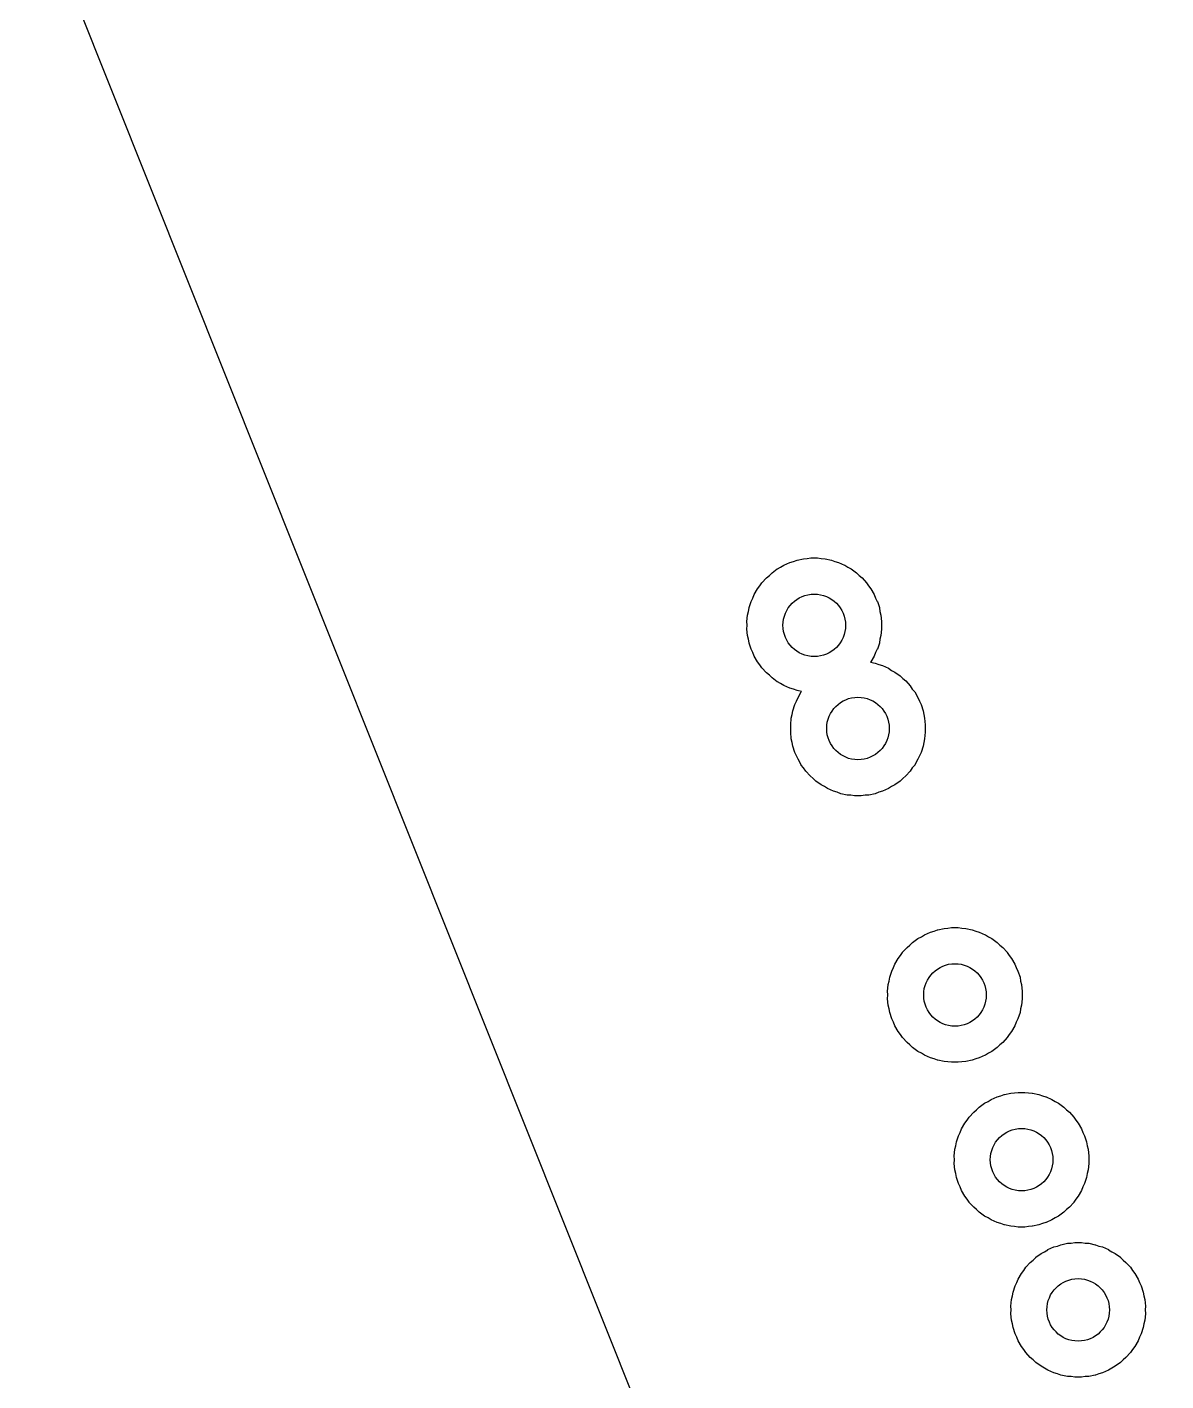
# Model space of a CAD drawing. Header units: feet. Extents: x -179 to 28, y -21 to 191.
# Drawn here: x -65.84 to -50.04, y 80.07 to 98.87 of the extents above; entities that cross this region are included whole.
import ezdxf

# ---------------------------------------------------------------- set-up
doc = ezdxf.new("R2010")
doc.units = ezdxf.units.FT
for name, color, linetype in [('Buildings', 7, 'CONTINUOUS'), ('Obstructions', 7, 'CONTINUOUS'), ('Setbacks', 7, 'CONTINUOUS')]:
    doc.layers.add(name, color=color, linetype=linetype)

msp = doc.modelspace()

# ---------------------------------------------------------------- linework, layer by layer
at = {"layer": 'Buildings', "color": 252}
msp.add_line((-65.843, 100.936), (-46.04, 51.328), dxfattribs=at)
at = {"layer": 'Obstructions', "color": 252}
for centre in [(-54.918, 90.564), (-54.311, 89.132), (-52.965, 85.433), (-52.04, 83.146), (-51.255, 81.061)]:
    msp.add_circle(centre, 0.434, dxfattribs=at)
at = {"layer": 'Setbacks', "color": 2}
for p, q in [((-55.504, 91.294), (-55.431, 91.347)), ((-55.431, 91.347), (-55.43, 91.347)), ((-55.43, 91.347), (-55.384, 91.371)), ((-55.384, 91.371), (-55.34, 91.399)), ((-55.34, 91.399), (-55.339, 91.4)), ((-55.339, 91.4), (-55.257, 91.437)), ((-55.257, 91.437), (-55.256, 91.437)), ((-55.256, 91.437), (-55.206, 91.45)), ((-55.206, 91.45), (-55.157, 91.469)), ((-55.157, 91.469), (-55.156, 91.469)), ((-55.156, 91.469), (-55.068, 91.488)), ((-55.068, 91.488), (-55.067, 91.488)), ((-55.067, 91.488), (-55.015, 91.491)), ((-55.015, 91.491), (-54.964, 91.499)), ((-54.964, 91.499), (-54.963, 91.499)), ((-54.963, 91.499), (-54.872, 91.499)), ((-54.872, 91.499), (-54.872, 91.499)), ((-54.872, 91.499), (-54.82, 91.491)), ((-54.82, 91.491), (-54.768, 91.488)), ((-54.768, 91.488), (-54.768, 91.488)), ((-54.768, 91.488), (-54.679, 91.469)), ((-54.679, 91.469), (-54.678, 91.469)), ((-54.678, 91.469), (-54.63, 91.45)), ((-54.63, 91.45), (-54.579, 91.437)), ((-54.579, 91.437), (-54.579, 91.437)), ((-54.579, 91.437), (-54.496, 91.4)), ((-54.496, 91.4), (-54.495, 91.399)), ((-54.495, 91.399), (-54.452, 91.371)), ((-54.452, 91.371), (-54.405, 91.347)), ((-54.405, 91.347), (-54.405, 91.347)), ((-54.405, 91.347), (-54.331, 91.294)), ((-55.672, 91.112), (-55.643, 91.155)), ((-55.643, 91.156), (-55.582, 91.223)), ((-55.643, 91.155), (-55.643, 91.156)), ((-55.582, 91.224), (-55.541, 91.256)), ((-55.582, 91.223), (-55.582, 91.224)), ((-55.541, 91.256), (-55.504, 91.293)), ((-55.504, 91.293), (-55.504, 91.294)), ((-54.331, 91.294), (-54.331, 91.293)), ((-54.331, 91.293), (-54.294, 91.256)), ((-54.294, 91.256), (-54.254, 91.224)), ((-54.254, 91.224), (-54.253, 91.223)), ((-54.253, 91.223), (-54.192, 91.156)), ((-54.192, 91.156), (-54.192, 91.155)), ((-54.192, 91.155), (-54.164, 91.112)), ((-55.769, 90.943), (-55.75, 90.992)), ((-55.75, 90.992), (-55.705, 91.071)), ((-55.75, 90.992), (-55.75, 90.992)), ((-55.705, 91.071), (-55.704, 91.071)), ((-55.704, 91.071), (-55.672, 91.112)), ((-54.164, 91.112), (-54.131, 91.071)), ((-54.131, 91.071), (-54.131, 91.071)), ((-54.131, 91.071), (-54.085, 90.992)), ((-54.085, 90.992), (-54.085, 90.992)), ((-54.085, 90.992), (-54.066, 90.943)), ((-55.829, 90.758), (-55.821, 90.809)), ((-55.821, 90.81), (-55.793, 90.896)), ((-55.821, 90.809), (-55.821, 90.81)), ((-55.793, 90.897), (-55.769, 90.943)), ((-55.793, 90.896), (-55.793, 90.897)), ((-54.066, 90.943), (-54.043, 90.897)), ((-54.043, 90.897), (-54.042, 90.896)), ((-54.042, 90.896), (-54.014, 90.81)), ((-54.014, 90.81), (-54.014, 90.809)), ((-54.014, 90.809), (-54.006, 90.758)), ((-55.852, 90.617), (-55.843, 90.707)), ((-55.852, 90.616), (-55.852, 90.617)), ((-55.85, 90.564), (-55.852, 90.616)), ((-55.843, 90.707), (-55.829, 90.758)), ((-55.843, 90.707), (-55.843, 90.707)), ((-54.006, 90.758), (-53.993, 90.707)), ((-53.993, 90.707), (-53.993, 90.707)), ((-53.993, 90.707), (-53.983, 90.617)), ((-53.983, 90.616), (-53.986, 90.564)), ((-53.983, 90.617), (-53.983, 90.616)), ((-55.852, 90.512), (-55.85, 90.564)), ((-55.852, 90.511), (-55.852, 90.512)), ((-55.843, 90.421), (-55.852, 90.511)), ((-55.829, 90.37), (-55.843, 90.421)), ((-55.843, 90.421), (-55.843, 90.421)), ((-53.993, 90.421), (-54.006, 90.37)), ((-53.983, 90.511), (-53.993, 90.421)), ((-53.993, 90.421), (-53.993, 90.421)), ((-53.986, 90.564), (-53.983, 90.512)), ((-53.983, 90.512), (-53.983, 90.511)), ((-55.821, 90.319), (-55.829, 90.37)), ((-55.821, 90.318), (-55.821, 90.319)), ((-55.793, 90.232), (-55.821, 90.318)), ((-55.793, 90.231), (-55.793, 90.232)), ((-55.769, 90.185), (-55.793, 90.231)), ((-54.043, 90.231), (-54.066, 90.185)), ((-54.042, 90.232), (-54.043, 90.231)), ((-54.014, 90.318), (-54.042, 90.232)), ((-54.006, 90.37), (-54.014, 90.319)), ((-54.014, 90.319), (-54.014, 90.318)), ((-55.75, 90.136), (-55.769, 90.185)), ((-55.705, 90.057), (-55.75, 90.136)), ((-55.75, 90.136), (-55.75, 90.136)), ((-55.704, 90.057), (-55.705, 90.057)), ((-55.672, 90.016), (-55.704, 90.057)), ((-54.131, 90.057), (-54.136, 90.051)), ((-54.136, 90.051), (-54.072, 90.037)), ((-54.085, 90.136), (-54.131, 90.057)), ((-54.131, 90.057), (-54.131, 90.057)), ((-54.066, 90.185), (-54.085, 90.136)), ((-54.085, 90.136), (-54.085, 90.136)), ((-54.072, 90.037), (-54.071, 90.037)), ((-54.071, 90.037), (-54.023, 90.019)), ((-55.643, 89.972), (-55.672, 90.016)), ((-55.582, 89.905), (-55.643, 89.972)), ((-55.643, 89.972), (-55.643, 89.972)), ((-55.582, 89.904), (-55.582, 89.905)), ((-55.541, 89.871), (-55.582, 89.904)), ((-55.504, 89.835), (-55.541, 89.871)), ((-54.023, 90.019), (-53.972, 90.005)), ((-53.972, 90.005), (-53.972, 90.005)), ((-53.972, 90.005), (-53.889, 89.968)), ((-53.889, 89.968), (-53.888, 89.968)), ((-53.888, 89.968), (-53.845, 89.939)), ((-53.845, 89.939), (-53.798, 89.916)), ((-53.798, 89.916), (-53.798, 89.915)), ((-53.798, 89.915), (-53.724, 89.862)), ((-53.724, 89.862), (-53.724, 89.862)), ((-53.724, 89.862), (-53.687, 89.825)), ((-55.504, 89.834), (-55.504, 89.835)), ((-55.431, 89.781), (-55.504, 89.834)), ((-55.43, 89.781), (-55.431, 89.781)), ((-55.384, 89.757), (-55.43, 89.781)), ((-55.34, 89.729), (-55.384, 89.757)), ((-55.339, 89.728), (-55.34, 89.729)), ((-55.257, 89.691), (-55.339, 89.728)), ((-55.256, 89.691), (-55.257, 89.691)), ((-55.206, 89.678), (-55.256, 89.691)), ((-55.157, 89.659), (-55.206, 89.678)), ((-55.156, 89.659), (-55.157, 89.659)), ((-55.093, 89.645), (-55.156, 89.659)), ((-53.687, 89.825), (-53.647, 89.792)), ((-53.647, 89.792), (-53.646, 89.792)), ((-53.646, 89.792), (-53.585, 89.724)), ((-53.585, 89.724), (-53.585, 89.724)), ((-53.585, 89.724), (-53.557, 89.68)), ((-53.557, 89.68), (-53.524, 89.64)), ((-55.214, 89.378), (-55.186, 89.464)), ((-55.186, 89.465), (-55.162, 89.511)), ((-55.186, 89.464), (-55.186, 89.465)), ((-55.162, 89.511), (-55.143, 89.56)), ((-55.143, 89.56), (-55.098, 89.639)), ((-55.143, 89.56), (-55.143, 89.56)), ((-55.098, 89.639), (-55.097, 89.64)), ((-55.097, 89.64), (-55.093, 89.645)), ((-53.524, 89.64), (-53.524, 89.639)), ((-53.524, 89.639), (-53.478, 89.56)), ((-53.478, 89.56), (-53.478, 89.56)), ((-53.478, 89.56), (-53.459, 89.511)), ((-53.459, 89.511), (-53.436, 89.465)), ((-53.436, 89.465), (-53.435, 89.464)), ((-53.435, 89.464), (-53.407, 89.378)), ((-55.245, 89.185), (-55.236, 89.275)), ((-55.236, 89.276), (-55.222, 89.326)), ((-55.236, 89.275), (-55.236, 89.276)), ((-55.222, 89.326), (-55.214, 89.378)), ((-55.214, 89.378), (-55.214, 89.378)), ((-53.407, 89.378), (-53.407, 89.378)), ((-53.407, 89.378), (-53.399, 89.326)), ((-53.399, 89.326), (-53.386, 89.276)), ((-53.386, 89.276), (-53.386, 89.275)), ((-53.386, 89.275), (-53.376, 89.185)), ((-55.245, 89.184), (-55.245, 89.185)), ((-55.243, 89.132), (-55.245, 89.184)), ((-55.245, 89.08), (-55.243, 89.132)), ((-53.376, 89.184), (-53.379, 89.132)), ((-53.379, 89.132), (-53.376, 89.08)), ((-53.376, 89.185), (-53.376, 89.184)), ((-55.236, 88.989), (-55.245, 89.08)), ((-55.245, 89.08), (-55.245, 89.08)), ((-55.222, 88.939), (-55.236, 88.989)), ((-55.236, 88.989), (-55.236, 88.989)), ((-55.214, 88.887), (-55.222, 88.939)), ((-53.399, 88.939), (-53.407, 88.887)), ((-53.386, 88.989), (-53.399, 88.939)), ((-53.376, 89.08), (-53.386, 88.989)), ((-53.386, 88.989), (-53.386, 88.989)), ((-53.376, 89.08), (-53.376, 89.08)), ((-55.186, 88.8), (-55.214, 88.887)), ((-55.214, 88.887), (-55.214, 88.887)), ((-55.162, 88.753), (-55.186, 88.8)), ((-55.186, 88.8), (-55.186, 88.8)), ((-55.143, 88.705), (-55.162, 88.753)), ((-53.459, 88.753), (-53.478, 88.705)), ((-53.436, 88.8), (-53.459, 88.753)), ((-53.435, 88.8), (-53.436, 88.8)), ((-53.407, 88.887), (-53.435, 88.8)), ((-53.407, 88.887), (-53.407, 88.887)), ((-55.143, 88.704), (-55.143, 88.705)), ((-55.098, 88.626), (-55.143, 88.704)), ((-55.097, 88.625), (-55.098, 88.626)), ((-55.065, 88.585), (-55.097, 88.625)), ((-55.036, 88.541), (-55.065, 88.585)), ((-55.036, 88.54), (-55.036, 88.541)), ((-54.975, 88.473), (-55.036, 88.54)), ((-53.585, 88.54), (-53.646, 88.473)), ((-53.557, 88.585), (-53.585, 88.541)), ((-53.585, 88.541), (-53.585, 88.54)), ((-53.524, 88.625), (-53.557, 88.585)), ((-53.478, 88.704), (-53.524, 88.626)), ((-53.524, 88.626), (-53.524, 88.625)), ((-53.478, 88.705), (-53.478, 88.704)), ((-54.934, 88.44), (-54.975, 88.473)), ((-54.975, 88.473), (-54.975, 88.473)), ((-54.897, 88.403), (-54.934, 88.44)), ((-54.824, 88.349), (-54.897, 88.403)), ((-54.897, 88.403), (-54.897, 88.403)), ((-54.823, 88.349), (-54.824, 88.349)), ((-54.777, 88.325), (-54.823, 88.349)), ((-53.798, 88.349), (-53.845, 88.325)), ((-53.724, 88.403), (-53.798, 88.349)), ((-53.798, 88.349), (-53.798, 88.349)), ((-53.687, 88.44), (-53.724, 88.403)), ((-53.724, 88.403), (-53.724, 88.403)), ((-53.647, 88.473), (-53.687, 88.44)), ((-53.646, 88.473), (-53.647, 88.473)), ((-54.733, 88.297), (-54.777, 88.325)), ((-54.732, 88.297), (-54.733, 88.297)), ((-54.65, 88.26), (-54.732, 88.297)), ((-54.649, 88.26), (-54.65, 88.26)), ((-54.599, 88.246), (-54.649, 88.26)), ((-54.55, 88.227), (-54.599, 88.246)), ((-54.549, 88.227), (-54.55, 88.227)), ((-54.461, 88.208), (-54.549, 88.227)), ((-54.46, 88.208), (-54.461, 88.208)), ((-54.408, 88.206), (-54.46, 88.208)), ((-54.357, 88.197), (-54.408, 88.206)), ((-54.356, 88.197), (-54.357, 88.197)), ((-54.265, 88.197), (-54.356, 88.197)), ((-54.213, 88.206), (-54.265, 88.197)), ((-54.265, 88.197), (-54.265, 88.197)), ((-54.161, 88.208), (-54.213, 88.206)), ((-54.072, 88.227), (-54.161, 88.208)), ((-54.161, 88.208), (-54.161, 88.208)), ((-54.071, 88.227), (-54.072, 88.227)), ((-54.023, 88.246), (-54.071, 88.227)), ((-53.972, 88.26), (-54.023, 88.246)), ((-53.889, 88.297), (-53.972, 88.26)), ((-53.972, 88.26), (-53.972, 88.26)), ((-53.888, 88.297), (-53.889, 88.297)), ((-53.845, 88.325), (-53.888, 88.297)), ((-53.431, 86.24), (-53.388, 86.268)), ((-53.388, 86.268), (-53.387, 86.268)), ((-53.387, 86.268), (-53.304, 86.305)), ((-53.304, 86.305), (-53.253, 86.319)), ((-53.304, 86.305), (-53.304, 86.305)), ((-53.253, 86.319), (-53.205, 86.338)), ((-53.205, 86.338), (-53.204, 86.338)), ((-53.204, 86.338), (-53.115, 86.357)), ((-53.115, 86.357), (-53.063, 86.359)), ((-53.115, 86.357), (-53.115, 86.357)), ((-53.063, 86.359), (-53.011, 86.368)), ((-53.011, 86.368), (-53.011, 86.368)), ((-53.011, 86.368), (-52.92, 86.368)), ((-52.92, 86.368), (-52.92, 86.368)), ((-52.92, 86.368), (-52.868, 86.359)), ((-52.868, 86.359), (-52.816, 86.357)), ((-52.816, 86.357), (-52.815, 86.357)), ((-52.815, 86.357), (-52.727, 86.338)), ((-52.727, 86.338), (-52.726, 86.338)), ((-52.726, 86.338), (-52.677, 86.319)), ((-52.677, 86.319), (-52.627, 86.305)), ((-52.627, 86.305), (-52.627, 86.305)), ((-52.627, 86.305), (-52.544, 86.268)), ((-52.544, 86.268), (-52.543, 86.268)), ((-52.543, 86.268), (-52.499, 86.24)), ((-53.691, 86.025), (-53.63, 86.092)), ((-53.63, 86.092), (-53.629, 86.092)), ((-53.629, 86.092), (-53.589, 86.125)), ((-53.589, 86.125), (-53.552, 86.162)), ((-53.552, 86.162), (-53.478, 86.216)), ((-53.552, 86.162), (-53.552, 86.162)), ((-53.478, 86.216), (-53.431, 86.24)), ((-53.478, 86.216), (-53.478, 86.216)), ((-52.499, 86.24), (-52.453, 86.216)), ((-52.453, 86.216), (-52.453, 86.216)), ((-52.453, 86.216), (-52.379, 86.162)), ((-52.379, 86.162), (-52.379, 86.162)), ((-52.379, 86.162), (-52.342, 86.125)), ((-52.342, 86.125), (-52.301, 86.092)), ((-52.301, 86.092), (-52.301, 86.092)), ((-52.301, 86.092), (-52.24, 86.025)), ((-53.798, 85.861), (-53.752, 85.939)), ((-53.752, 85.94), (-53.719, 85.98)), ((-53.752, 85.939), (-53.752, 85.94)), ((-53.719, 85.98), (-53.691, 86.024)), ((-53.691, 86.024), (-53.691, 86.025)), ((-52.24, 86.025), (-52.24, 86.024)), ((-52.24, 86.024), (-52.211, 85.98)), ((-52.211, 85.98), (-52.179, 85.94)), ((-52.179, 85.94), (-52.178, 85.939)), ((-52.178, 85.939), (-52.133, 85.861)), ((-53.869, 85.678), (-53.841, 85.765)), ((-53.841, 85.765), (-53.84, 85.765)), ((-53.84, 85.765), (-53.817, 85.812)), ((-53.817, 85.812), (-53.798, 85.86)), ((-53.798, 85.86), (-53.798, 85.861)), ((-52.133, 85.861), (-52.133, 85.86)), ((-52.133, 85.86), (-52.114, 85.812)), ((-52.114, 85.812), (-52.09, 85.765)), ((-52.09, 85.765), (-52.09, 85.765)), ((-52.09, 85.765), (-52.062, 85.678)), ((-53.9, 85.485), (-53.891, 85.575)), ((-53.891, 85.575), (-53.89, 85.576)), ((-53.89, 85.576), (-53.877, 85.626)), ((-53.877, 85.626), (-53.869, 85.678)), ((-53.869, 85.678), (-53.869, 85.678)), ((-52.062, 85.678), (-52.062, 85.678)), ((-52.062, 85.678), (-52.054, 85.626)), ((-52.054, 85.626), (-52.04, 85.576)), ((-52.04, 85.576), (-52.04, 85.575)), ((-52.04, 85.575), (-52.031, 85.485)), ((-53.897, 85.433), (-53.9, 85.485)), ((-53.9, 85.485), (-53.9, 85.485)), ((-53.9, 85.381), (-53.897, 85.433)), ((-53.9, 85.38), (-53.9, 85.381)), ((-53.891, 85.29), (-53.9, 85.38)), ((-52.031, 85.38), (-52.04, 85.29)), ((-52.031, 85.485), (-52.034, 85.433)), ((-52.034, 85.433), (-52.031, 85.381)), ((-52.031, 85.485), (-52.031, 85.485)), ((-52.031, 85.381), (-52.031, 85.38)), ((-53.89, 85.289), (-53.891, 85.29)), ((-53.877, 85.239), (-53.89, 85.289)), ((-53.869, 85.187), (-53.877, 85.239)), ((-53.841, 85.101), (-53.869, 85.187)), ((-53.869, 85.187), (-53.869, 85.187)), ((-52.062, 85.187), (-52.09, 85.101)), ((-52.054, 85.239), (-52.062, 85.187)), ((-52.062, 85.187), (-52.062, 85.187)), ((-52.04, 85.289), (-52.054, 85.239)), ((-52.04, 85.29), (-52.04, 85.289)), ((-53.84, 85.1), (-53.841, 85.101)), ((-53.817, 85.054), (-53.84, 85.1)), ((-53.798, 85.005), (-53.817, 85.054)), ((-53.798, 85.004), (-53.798, 85.005)), ((-53.752, 84.926), (-53.798, 85.004)), ((-52.133, 85.004), (-52.178, 84.926)), ((-52.114, 85.054), (-52.133, 85.005)), ((-52.133, 85.005), (-52.133, 85.004)), ((-52.09, 85.1), (-52.114, 85.054)), ((-52.09, 85.101), (-52.09, 85.1)), ((-53.752, 84.925), (-53.752, 84.926)), ((-53.719, 84.885), (-53.752, 84.925)), ((-53.691, 84.841), (-53.719, 84.885)), ((-53.63, 84.773), (-53.691, 84.841)), ((-53.691, 84.841), (-53.691, 84.841)), ((-53.629, 84.773), (-53.63, 84.773)), ((-53.589, 84.74), (-53.629, 84.773)), ((-52.301, 84.773), (-52.342, 84.74)), ((-52.24, 84.841), (-52.301, 84.773)), ((-52.301, 84.773), (-52.301, 84.773)), ((-52.211, 84.885), (-52.24, 84.841)), ((-52.24, 84.841), (-52.24, 84.841)), ((-52.179, 84.925), (-52.211, 84.885)), ((-52.178, 84.926), (-52.179, 84.925)), ((-53.552, 84.703), (-53.589, 84.74)), ((-53.478, 84.65), (-53.552, 84.703)), ((-53.552, 84.703), (-53.552, 84.703)), ((-53.478, 84.649), (-53.478, 84.65)), ((-53.431, 84.626), (-53.478, 84.649)), ((-53.388, 84.597), (-53.431, 84.626)), ((-53.387, 84.597), (-53.388, 84.597)), ((-53.304, 84.56), (-53.387, 84.597)), ((-52.544, 84.597), (-52.627, 84.56)), ((-52.543, 84.597), (-52.544, 84.597)), ((-52.499, 84.626), (-52.543, 84.597)), ((-52.453, 84.649), (-52.499, 84.626)), ((-52.379, 84.703), (-52.453, 84.65)), ((-52.453, 84.65), (-52.453, 84.649)), ((-52.342, 84.74), (-52.379, 84.703)), ((-52.379, 84.703), (-52.379, 84.703)), ((-53.253, 84.546), (-53.304, 84.56)), ((-53.304, 84.56), (-53.304, 84.56)), ((-53.205, 84.528), (-53.253, 84.546)), ((-53.204, 84.527), (-53.205, 84.528)), ((-53.115, 84.509), (-53.204, 84.527)), ((-53.063, 84.506), (-53.115, 84.509)), ((-53.115, 84.509), (-53.115, 84.509)), ((-53.011, 84.498), (-53.063, 84.506)), ((-52.92, 84.498), (-53.011, 84.498)), ((-53.011, 84.498), (-53.011, 84.498)), ((-52.868, 84.506), (-52.92, 84.498)), ((-52.92, 84.498), (-52.92, 84.498)), ((-52.816, 84.509), (-52.868, 84.506)), ((-52.815, 84.509), (-52.816, 84.509)), ((-52.727, 84.527), (-52.815, 84.509)), ((-52.726, 84.528), (-52.727, 84.527)), ((-52.677, 84.546), (-52.726, 84.528)), ((-52.627, 84.56), (-52.677, 84.546)), ((-52.627, 84.56), (-52.627, 84.56)), ((-52.462, 83.982), (-52.379, 84.019)), ((-52.379, 84.019), (-52.328, 84.033)), ((-52.379, 84.019), (-52.379, 84.019)), ((-52.328, 84.033), (-52.28, 84.051)), ((-52.28, 84.051), (-52.279, 84.051)), ((-52.279, 84.051), (-52.19, 84.07)), ((-52.19, 84.07), (-52.138, 84.073)), ((-52.19, 84.07), (-52.19, 84.07)), ((-52.138, 84.073), (-52.086, 84.081)), ((-52.086, 84.081), (-52.086, 84.081)), ((-52.086, 84.081), (-51.995, 84.081)), ((-51.995, 84.081), (-51.994, 84.081)), ((-51.994, 84.081), (-51.943, 84.073)), ((-51.943, 84.073), (-51.891, 84.07)), ((-51.891, 84.07), (-51.89, 84.07)), ((-51.89, 84.07), (-51.802, 84.051)), ((-51.802, 84.051), (-51.801, 84.051)), ((-51.801, 84.051), (-51.752, 84.033)), ((-51.752, 84.033), (-51.702, 84.019)), ((-51.702, 84.019), (-51.701, 84.019)), ((-51.701, 84.019), (-51.619, 83.982)), ((-52.704, 83.806), (-52.664, 83.839)), ((-52.664, 83.839), (-52.627, 83.876)), ((-52.627, 83.876), (-52.553, 83.929)), ((-52.627, 83.876), (-52.627, 83.876)), ((-52.553, 83.93), (-52.506, 83.953)), ((-52.553, 83.929), (-52.553, 83.93)), ((-52.506, 83.953), (-52.463, 83.982)), ((-52.463, 83.982), (-52.462, 83.982)), ((-51.619, 83.982), (-51.618, 83.982)), ((-51.618, 83.982), (-51.574, 83.953)), ((-51.574, 83.953), (-51.528, 83.93)), ((-51.528, 83.93), (-51.527, 83.929)), ((-51.527, 83.929), (-51.454, 83.876)), ((-51.454, 83.876), (-51.454, 83.876)), ((-51.454, 83.876), (-51.417, 83.839)), ((-51.417, 83.839), (-51.376, 83.806)), ((-52.873, 83.575), (-52.827, 83.653)), ((-52.827, 83.654), (-52.794, 83.694)), ((-52.827, 83.653), (-52.827, 83.654)), ((-52.794, 83.694), (-52.766, 83.738)), ((-52.766, 83.738), (-52.705, 83.806)), ((-52.766, 83.738), (-52.766, 83.738)), ((-52.705, 83.806), (-52.704, 83.806)), ((-51.376, 83.806), (-51.376, 83.806)), ((-51.376, 83.806), (-51.315, 83.738)), ((-51.315, 83.738), (-51.315, 83.738)), ((-51.315, 83.738), (-51.286, 83.694)), ((-51.286, 83.694), (-51.254, 83.654)), ((-51.254, 83.654), (-51.253, 83.653)), ((-51.253, 83.653), (-51.208, 83.575)), ((-52.944, 83.392), (-52.916, 83.478)), ((-52.916, 83.478), (-52.915, 83.479)), ((-52.915, 83.479), (-52.892, 83.525)), ((-52.892, 83.525), (-52.873, 83.574)), ((-52.873, 83.574), (-52.873, 83.575)), ((-51.208, 83.575), (-51.208, 83.574)), ((-51.208, 83.574), (-51.189, 83.525)), ((-51.189, 83.525), (-51.165, 83.479)), ((-51.165, 83.479), (-51.165, 83.478)), ((-51.165, 83.478), (-51.137, 83.392)), ((-52.975, 83.199), (-52.965, 83.289)), ((-52.965, 83.29), (-52.952, 83.34)), ((-52.965, 83.289), (-52.965, 83.29)), ((-52.952, 83.34), (-52.944, 83.392)), ((-52.944, 83.392), (-52.944, 83.392)), ((-51.137, 83.392), (-51.137, 83.392)), ((-51.137, 83.392), (-51.129, 83.34)), ((-51.129, 83.34), (-51.115, 83.29)), ((-51.115, 83.29), (-51.115, 83.289)), ((-51.115, 83.289), (-51.106, 83.199)), ((-52.975, 83.198), (-52.975, 83.199)), ((-52.972, 83.146), (-52.975, 83.198)), ((-52.975, 83.094), (-52.972, 83.146)), ((-52.965, 83.003), (-52.975, 83.094)), ((-52.975, 83.094), (-52.975, 83.094)), ((-51.106, 83.094), (-51.115, 83.003)), ((-51.106, 83.198), (-51.108, 83.146)), ((-51.108, 83.146), (-51.106, 83.094)), ((-51.106, 83.199), (-51.106, 83.198)), ((-51.106, 83.094), (-51.106, 83.094)), ((-52.952, 82.953), (-52.965, 83.003)), ((-52.965, 83.003), (-52.965, 83.003)), ((-52.944, 82.901), (-52.952, 82.953)), ((-52.916, 82.814), (-52.944, 82.901)), ((-52.944, 82.901), (-52.944, 82.901)), ((-51.137, 82.901), (-51.165, 82.814)), ((-51.129, 82.953), (-51.137, 82.901)), ((-51.137, 82.901), (-51.137, 82.901)), ((-51.115, 83.003), (-51.129, 82.953)), ((-51.115, 83.003), (-51.115, 83.003)), ((-52.915, 82.814), (-52.916, 82.814)), ((-52.892, 82.767), (-52.915, 82.814)), ((-52.873, 82.719), (-52.892, 82.767)), ((-52.873, 82.718), (-52.873, 82.719)), ((-52.827, 82.64), (-52.873, 82.718)), ((-51.208, 82.718), (-51.253, 82.64)), ((-51.189, 82.767), (-51.208, 82.719)), ((-51.208, 82.719), (-51.208, 82.718)), ((-51.165, 82.814), (-51.189, 82.767)), ((-51.165, 82.814), (-51.165, 82.814)), ((-52.827, 82.639), (-52.827, 82.64)), ((-52.794, 82.599), (-52.827, 82.639)), ((-52.766, 82.555), (-52.794, 82.599)), ((-52.766, 82.554), (-52.766, 82.555)), ((-52.705, 82.487), (-52.766, 82.554)), ((-51.315, 82.554), (-51.376, 82.487)), ((-51.286, 82.599), (-51.315, 82.555)), ((-51.315, 82.555), (-51.315, 82.554)), ((-51.254, 82.639), (-51.286, 82.599)), ((-51.253, 82.64), (-51.254, 82.639)), ((-52.704, 82.487), (-52.705, 82.487)), ((-52.664, 82.454), (-52.704, 82.487)), ((-52.627, 82.417), (-52.664, 82.454)), ((-52.553, 82.363), (-52.627, 82.417)), ((-52.627, 82.417), (-52.627, 82.417)), ((-52.506, 82.339), (-52.553, 82.363)), ((-52.553, 82.363), (-52.553, 82.363)), ((-52.463, 82.311), (-52.506, 82.339)), ((-51.574, 82.339), (-51.618, 82.311)), ((-51.528, 82.363), (-51.574, 82.339)), ((-51.527, 82.363), (-51.528, 82.363)), ((-51.454, 82.417), (-51.527, 82.363)), ((-51.417, 82.454), (-51.454, 82.417)), ((-51.454, 82.417), (-51.454, 82.417)), ((-51.376, 82.487), (-51.417, 82.454)), ((-51.376, 82.487), (-51.376, 82.487)), ((-52.462, 82.311), (-52.463, 82.311)), ((-52.379, 82.274), (-52.462, 82.311)), ((-52.328, 82.26), (-52.379, 82.274)), ((-52.379, 82.274), (-52.379, 82.274)), ((-52.28, 82.241), (-52.328, 82.26)), ((-52.279, 82.241), (-52.28, 82.241)), ((-52.19, 82.222), (-52.279, 82.241)), ((-52.138, 82.22), (-52.19, 82.222)), ((-52.19, 82.222), (-52.19, 82.222)), ((-52.086, 82.211), (-52.138, 82.22)), ((-51.995, 82.211), (-52.086, 82.211)), ((-52.086, 82.211), (-52.086, 82.211)), ((-51.994, 82.211), (-51.995, 82.211)), ((-51.943, 82.22), (-51.994, 82.211)), ((-51.891, 82.222), (-51.943, 82.22)), ((-51.89, 82.222), (-51.891, 82.222)), ((-51.802, 82.241), (-51.89, 82.222)), ((-51.801, 82.241), (-51.802, 82.241)), ((-51.752, 82.26), (-51.801, 82.241)), ((-51.702, 82.274), (-51.752, 82.26)), ((-51.701, 82.274), (-51.702, 82.274)), ((-51.619, 82.311), (-51.701, 82.274)), ((-51.618, 82.311), (-51.619, 82.311)), ((-51.594, 81.934), (-51.543, 81.947)), ((-51.543, 81.947), (-51.495, 81.966)), ((-51.495, 81.966), (-51.494, 81.966)), ((-51.494, 81.966), (-51.405, 81.985)), ((-51.405, 81.985), (-51.353, 81.988)), ((-51.405, 81.985), (-51.405, 81.985)), ((-51.353, 81.988), (-51.301, 81.996)), ((-51.301, 81.996), (-51.301, 81.996)), ((-51.301, 81.996), (-51.21, 81.996)), ((-51.21, 81.996), (-51.209, 81.996)), ((-51.209, 81.996), (-51.158, 81.988)), ((-51.158, 81.988), (-51.106, 81.985)), ((-51.106, 81.985), (-51.105, 81.985)), ((-51.105, 81.985), (-51.017, 81.966)), ((-51.017, 81.966), (-51.016, 81.966)), ((-51.016, 81.966), (-50.967, 81.947)), ((-50.967, 81.947), (-50.917, 81.934)), ((-51.879, 81.753), (-51.842, 81.79)), ((-51.842, 81.791), (-51.768, 81.844)), ((-51.842, 81.79), (-51.842, 81.791)), ((-51.768, 81.844), (-51.721, 81.868)), ((-51.768, 81.844), (-51.768, 81.844)), ((-51.721, 81.868), (-51.678, 81.896)), ((-51.678, 81.896), (-51.677, 81.897)), ((-51.677, 81.897), (-51.594, 81.934)), ((-51.594, 81.934), (-51.594, 81.934)), ((-50.917, 81.934), (-50.916, 81.934)), ((-50.916, 81.934), (-50.834, 81.897)), ((-50.834, 81.897), (-50.833, 81.896)), ((-50.833, 81.896), (-50.789, 81.868)), ((-50.789, 81.868), (-50.743, 81.844)), ((-50.743, 81.844), (-50.742, 81.844)), ((-50.742, 81.844), (-50.669, 81.791)), ((-50.669, 81.791), (-50.669, 81.79)), ((-50.669, 81.79), (-50.632, 81.753)), ((-52.088, 81.489), (-52.042, 81.568)), ((-52.042, 81.568), (-52.009, 81.609)), ((-52.042, 81.568), (-52.042, 81.568)), ((-52.009, 81.609), (-51.981, 81.652)), ((-51.981, 81.653), (-51.92, 81.72)), ((-51.981, 81.652), (-51.981, 81.653)), ((-51.92, 81.72), (-51.919, 81.721)), ((-51.919, 81.721), (-51.879, 81.753)), ((-50.632, 81.753), (-50.591, 81.721)), ((-50.591, 81.721), (-50.591, 81.72)), ((-50.591, 81.72), (-50.53, 81.653)), ((-50.53, 81.653), (-50.53, 81.652)), ((-50.53, 81.652), (-50.501, 81.609)), ((-50.501, 81.609), (-50.469, 81.568)), ((-50.469, 81.568), (-50.468, 81.568)), ((-50.468, 81.568), (-50.423, 81.489)), ((-52.159, 81.307), (-52.131, 81.393)), ((-52.131, 81.393), (-52.13, 81.393)), ((-52.13, 81.393), (-52.107, 81.44)), ((-52.107, 81.44), (-52.088, 81.489)), ((-52.088, 81.489), (-52.088, 81.489)), ((-50.423, 81.489), (-50.423, 81.489)), ((-50.423, 81.489), (-50.404, 81.44)), ((-50.404, 81.44), (-50.38, 81.393)), ((-50.38, 81.393), (-50.38, 81.393)), ((-50.38, 81.393), (-50.352, 81.307)), ((-52.19, 81.114), (-52.18, 81.204)), ((-52.18, 81.204), (-52.167, 81.255)), ((-52.18, 81.204), (-52.18, 81.204)), ((-52.167, 81.255), (-52.159, 81.306)), ((-52.159, 81.306), (-52.159, 81.307)), ((-50.352, 81.307), (-50.352, 81.306)), ((-50.352, 81.306), (-50.344, 81.255)), ((-50.344, 81.255), (-50.33, 81.204)), ((-50.33, 81.204), (-50.33, 81.204)), ((-50.33, 81.204), (-50.321, 81.114)), ((-52.19, 81.113), (-52.19, 81.114)), ((-52.187, 81.061), (-52.19, 81.113)), ((-52.19, 81.009), (-52.187, 81.061)), ((-52.19, 81.008), (-52.19, 81.009)), ((-52.18, 80.918), (-52.19, 81.008)), ((-50.321, 81.008), (-50.33, 80.918)), ((-50.321, 81.113), (-50.323, 81.061)), ((-50.323, 81.061), (-50.321, 81.009)), ((-50.321, 81.114), (-50.321, 81.113)), ((-50.321, 81.009), (-50.321, 81.008)), ((-52.167, 80.867), (-52.18, 80.918)), ((-52.18, 80.918), (-52.18, 80.918)), ((-52.159, 80.816), (-52.167, 80.867)), ((-52.159, 80.815), (-52.159, 80.816)), ((-50.344, 80.867), (-50.352, 80.816)), ((-50.352, 80.816), (-50.352, 80.815)), ((-50.33, 80.918), (-50.344, 80.867)), ((-50.33, 80.918), (-50.33, 80.918)), ((-52.131, 80.729), (-52.159, 80.815)), ((-52.13, 80.728), (-52.131, 80.729)), ((-52.107, 80.682), (-52.13, 80.728)), ((-52.088, 80.633), (-52.107, 80.682)), ((-52.042, 80.554), (-52.088, 80.633)), ((-52.088, 80.633), (-52.088, 80.633)), ((-50.423, 80.633), (-50.468, 80.554)), ((-50.404, 80.682), (-50.423, 80.633)), ((-50.423, 80.633), (-50.423, 80.633)), ((-50.38, 80.728), (-50.404, 80.682)), ((-50.352, 80.815), (-50.38, 80.729)), ((-50.38, 80.729), (-50.38, 80.728)), ((-52.009, 80.513), (-52.042, 80.554)), ((-52.042, 80.554), (-52.042, 80.554)), ((-51.981, 80.469), (-52.009, 80.513)), ((-51.92, 80.402), (-51.981, 80.469)), ((-51.981, 80.469), (-51.981, 80.469)), ((-50.53, 80.469), (-50.591, 80.402)), ((-50.501, 80.513), (-50.53, 80.469)), ((-50.53, 80.469), (-50.53, 80.469)), ((-50.469, 80.554), (-50.501, 80.513)), ((-50.468, 80.554), (-50.469, 80.554)), ((-51.919, 80.401), (-51.92, 80.402)), ((-51.879, 80.368), (-51.919, 80.401)), ((-51.842, 80.331), (-51.879, 80.368)), ((-51.768, 80.278), (-51.842, 80.331)), ((-51.842, 80.331), (-51.842, 80.331)), ((-51.721, 80.254), (-51.768, 80.278)), ((-51.768, 80.278), (-51.768, 80.278)), ((-51.678, 80.225), (-51.721, 80.254)), ((-50.789, 80.254), (-50.833, 80.225)), ((-50.743, 80.278), (-50.789, 80.254)), ((-50.742, 80.278), (-50.743, 80.278)), ((-50.669, 80.331), (-50.742, 80.278)), ((-50.632, 80.368), (-50.669, 80.331)), ((-50.669, 80.331), (-50.669, 80.331)), ((-50.591, 80.401), (-50.632, 80.368)), ((-50.591, 80.402), (-50.591, 80.401)), ((-51.677, 80.225), (-51.678, 80.225)), ((-51.594, 80.188), (-51.677, 80.225)), ((-51.543, 80.175), (-51.594, 80.188)), ((-51.594, 80.188), (-51.594, 80.188)), ((-51.495, 80.156), (-51.543, 80.175)), ((-51.494, 80.156), (-51.495, 80.156)), ((-51.405, 80.137), (-51.494, 80.156)), ((-51.353, 80.134), (-51.405, 80.137)), ((-51.405, 80.137), (-51.405, 80.137)), ((-51.301, 80.126), (-51.353, 80.134)), ((-51.21, 80.126), (-51.301, 80.126)), ((-51.301, 80.126), (-51.301, 80.126)), ((-51.209, 80.126), (-51.21, 80.126)), ((-51.158, 80.134), (-51.209, 80.126)), ((-51.106, 80.137), (-51.158, 80.134)), ((-51.105, 80.137), (-51.106, 80.137)), ((-51.017, 80.156), (-51.105, 80.137)), ((-51.016, 80.156), (-51.017, 80.156)), ((-50.967, 80.175), (-51.016, 80.156)), ((-50.917, 80.188), (-50.967, 80.175)), ((-50.916, 80.188), (-50.917, 80.188)), ((-50.834, 80.225), (-50.916, 80.188)), ((-50.833, 80.225), (-50.834, 80.225))]:
    msp.add_line(p, q, dxfattribs=at)

doc.saveas('drawing.dxf')
